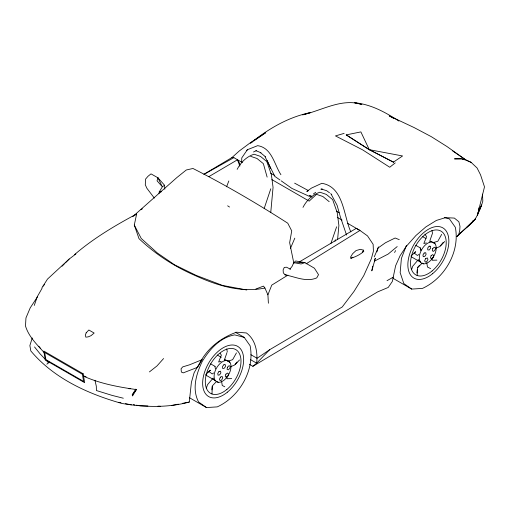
<?xml version="1.0" encoding="UTF-8"?>
<svg xmlns="http://www.w3.org/2000/svg" width="510" height="510" viewBox="0 0 510 510"><rect width="100%" height="100%" fill="white"/><g stroke="black" fill="none" stroke-linecap="round" stroke-linejoin="round"><path stroke-width="0.76" d="M241.676 162.684L241.759 157.928L247.337 149.749L257.69 145.65C272.015 147.913 274.189 164.418 280.921 174.72M211.975 394L212.319 386.35M417.186 275.521L417.531 267.877L422.216 263.071L423.529 263.842M270.733 212.664L273.06 187.419L271.365 174.56L266.8 161.555L260.438 156.372L254.076 154.211C246.617 156.576 240.694 162.448 237.156 169.365M337.582 239.623L338.889 225.426L337.193 212.568L332.628 199.563L326.266 194.38L319.91 192.219C312.451 194.584 306.523 200.455 302.991 207.372M211.86 389.895L212.281 385.955L216.004 381.99M416.906 272.997L417.237 269.841M159.024 193.437L159.216 191.983L162.352 186.781L164.577 185.264L157.941 177.805L151.011 173.872L148.034 176.25L145.567 179.093L145.299 184.805L146.905 188.292L154.339 198.109M32.251 337.945L29.88 345.531L30.817 350.937C53.824 378.394 87.879 393.86 121.705 403.41C144.011 407.209 167.286 408.013 189.293 402.046L191.39 382.392L194.125 372.759L201.775 359.55C209.463 346.647 222.462 337.11 236.557 332.214L246.4 332.953C255.81 339.794 257.799 352.321 256.677 363.203L252.871 366.314L249.486 364.363M478.864 207.799C478.833 221.512 464.655 227.466 456.89 236.608L458.713 234.536L459.682 230.89L459.994 226.351L458.866 221.767L454.378 218.082L445.434 217.662L436.394 220.428L425.875 226.899L415.969 235.473L406.151 246.515L400.038 255.816L395.613 265.767L392.349 281.424L388.231 287.442L377.636 291.892L252.871 366.314M372.74 266.207L371.815 270.861L375.354 258.258L374.678 259.577M268.394 303.233L267.909 294.799L264.907 288.022C240.535 293.154 216.03 285.154 194.029 275.037C173.725 266.15 155.078 253.929 139 238.648L134.289 225.05L136.635 213.97C114.795 225.681 93.266 238.47 74.441 254.707M335.013 241.249L335.344 239.725M264.174 208.501L270.784 188.776M330.901 243.468L336.619 226.791M376.922 251.902L378.407 246.865M206.282 388.435L207.513 384.706L213.161 378.063M411.736 269.21L412.717 266.226L418.372 259.59M34.278 305.439L37.23 296.788L42.037 288.373M224.674 359.225L227.007 352.499M430.147 240L432.48 233.28L431.957 230.431M226.567 186.787L228.824 180.98M406.444 245.412L401.395 258.43L400.165 272.678L403.805 283.522L411.691 289.087L422.465 288.405C444.694 278.275 460.173 251.659 455.322 227.294L449.431 218.911L444.293 217.566M267.909 294.799L271.76 285.122L287.927 275.107M290.483 248.313L294.818 238.144M374.264 256.874L378.037 248.007L385.515 242.722L395.122 238.004L399.26 239.649M394.606 252.52L395.569 250.582M473.127 220.76L472.387 222.124L473.184 220.798M480.152 207.748L481.625 205.007L482.83 201.099L482.473 194.144M236.449 352.856L232.636 359.703L227.785 361.201M441.66 234.377L437.848 241.224L432.99 242.728M83.506 376.15C100.094 383.641 118.441 387.026 136.374 389.576L132.549 395.964L132.249 394.887L135.692 389.136M477.985 212.817L479.585 210.158L481.625 205.007L477.379 215.424L484.5 186.883L480.541 174.822L477.073 167.981L471.093 162.339L465.4 159.636L446.989 146.548L431.262 136.648L414.101 127.564L389.175 115.84L393.994 118.556M362.272 252.208L363.534 250.168L360.36 249.326L356.025 250.582L352.627 253.719L350.606 257.034L350.906 258.283L352.907 257.206M41.896 287.901L47.487 279.104L69.175 259.061L75.888 253.98M37.479 296.814L30.224 307.855L25.953 317.94L25.5 326.056C28.84 336.9 37.166 344.734 44.491 352.958M246.802 150.533L247.337 149.749M132.249 394.887L136.374 389.576M289.903 269.14L292.122 266.316L293.766 262.656L295.711 260.973L304.865 262.631L314.421 268.215L318.514 274.673L316.761 277.893C306.306 282.432 295.469 276.796 285.09 274.865L283.33 272.875L283.12 269.93L284.28 267.399L286.569 267.214L290.515 269.261M236.997 362.055L234.46 365.128L230.966 366.531M443.215 242.346L439.671 246.649L435.476 248.338M163.583 358.549L156.991 365.931L149.424 371.917M43.006 286.206L44.504 284.554M417.492 267.476L419.615 265.213M235.237 364.484L239.502 359.971M440.449 246.005L444.714 241.498M347.578 223.297L359.958 230.45L367.512 235.9L373.135 244.315L373.409 251.226L371.337 258.768L363.764 275.63L354.036 291.382L342.229 306.982L269.611 349.739L256.677 363.203L250.474 359.62M46.863 364.185L48.992 361.998M62.067 266.22L64.254 264.014M65.35 262.918L69.175 259.061M466.752 227.281L475.518 218.866L456.89 236.608M309.009 201.278L316.48 194.342L322.843 196.503L329.199 201.686M205.823 374.487L210.477 370.209L207.615 372.313M411.028 256.014L415.688 251.736L413.999 252.909L417.397 255.472L418.876 254.503M132.651 216.705L176.881 177.55L186.265 170.002L192.965 168.478C225.458 184.996 257.11 203.477 287.761 223.208L291.726 230.89L289.654 242.658L293.913 263.549M203.828 174.312L231.891 157.596L239.324 150.941L249.613 143.272L265.786 132.625L253.789 140.939M397.201 246.572L388.142 254.082L374.327 261.197M395.237 162.881L389.748 167.248L362.623 149.863L335.465 135.909L344.135 133.378M250.608 143.061C268.234 128.979 288.048 117.147 310.399 112.595L302.628 114.846C321.855 110.511 341.789 97.945 361.877 104.448L354.597 102.739C370.897 104.257 385.452 112.276 398.916 121.068M313.395 193.966L315.69 192.302M250.633 143.125L252.526 141.812M133.792 215.921L136.635 213.97M269.611 349.739L257.078 358.281L250.882 354.705M393.401 162.129L402.581 155.971L369.265 149.659L346.233 134.895L360.882 131.899L369.265 149.659L393.401 162.129L369.265 149.659L346.233 134.895M213.665 372.976L212.192 373.951L208.788 371.382M306.108 263.836L359.958 230.45L356.286 228.352L299.3 261.923M208.883 176.619L237.513 159.757L239.4 162.977L239.955 165.234M387.02 280.678L393.236 277.179M141.002 209.629L142.379 208.851M204.701 173.974L233.867 157.647L242.326 162.537M253.489 151.986L256.39 150.667M255.854 289.011L263.504 286.11L264.907 288.022M308.059 190.976L306.784 191.416L311.565 188.043L321.835 183.313C343.88 186.845 343.428 215.755 350.848 231.897M311.1 195.63L309.181 196.28L291.924 188.419L281.22 180.865M426.341 242.907L423.835 243.531L426.583 236.685L424.932 234.135M221.13 361.38L218.624 362.011L221.372 355.158L220.135 353.251M171.43 405.526L178.417 404.162M182.299 403.404L189.293 402.046M320.803 189.178L322.314 188.961M285.09 274.865L286.18 274.775M159.216 191.983L161.332 191.817M189.325 397.653L206.486 407.56L217.254 406.884C239.49 396.755 254.962 370.132 250.117 345.774L244.22 337.384L235.295 332.233M128.947 388.735L130.528 388.684M436.904 260.125L432.231 260.259L432.059 258.066M231.693 378.605L227.02 378.732L226.848 376.539M461.142 158.839L454.461 158.865L461.703 158.795L465.719 159.789M147.906 405.966L140.186 405.801L136.368 405.176M157.941 406.189L160.255 406.24M231.891 157.596L233.867 157.647M133.308 404.672L134.838 404.921M246.795 290.005L222.577 285.441L196.05 275.343L174.611 264.843L157.405 253.036L141.251 238.489L134.289 225.05M260.329 152.566L265.589 156.85M118.779 402.294L121.004 402.747M125.454 403.665L131.389 404.883M123.312 398.221L112.047 395.384L96.409 390.539L96.314 386.229L94.936 380.262M244.22 337.384L234.683 334.892C219.829 337.499 209.521 349.433 202.081 361.717C196.242 374.168 191.754 389.015 198.594 402.001L206.486 407.56M461.907 159.043L464.986 159.853M321.383 189.063L326.61 190.676L329.486 192.78M250.652 156.334L257.008 158.495L263.37 163.678L267.132 177.104M83.965 376.029L86.094 376.807M255.88 150.641L260.992 152.79M465.751 160.057L471.093 162.339M430.625 268.611L427.456 267.017L426.768 262.58M224.782 386.771L222.252 385.49L221.557 381.059M294.627 183.16L308.034 190.396M415.822 245.38L420.348 247.924L421.088 250.117M210.611 363.853L215.143 366.403M422.739 236.697L426.041 238.603M430.006 240.892L435.087 243.825A11.966 6.91 -60 0 1 427.762 262.707A11.966 6.91 -60 0 1 420.431 252.284A11.966 6.91 -60 0 1 435.087 243.825M309.289 195.528L312.012 197.09M336.466 211.185L339.182 212.753M411.181 256.715L420.431 262.051M271.906 179.609L308.365 200.659M337.257 217.343L342.07 220.122M393.165 278.39L411.691 289.087M217.324 355.049L221.289 357.344M224.591 359.25L229.876 362.304A11.966 6.91 -60 0 1 222.551 381.187A11.966 6.91 -60 0 1 215.226 370.764A11.966 6.91 -60 0 1 229.876 362.304M205.766 375.067L215.226 380.53M216.336 381.174L218.318 382.322M270.695 173.234L274.807 175.612M227.638 205.81L229.519 207.028M452.663 150.941L465.4 159.636M275.553 176.868L279.964 179.979M330.633 193.621L331.781 194.463M418.168 260.068L420.138 261.885M212.957 378.547L214.927 380.358M48.807 363.063L40.067 353.825L34.527 346.959M38.76 346.233L40.724 348.661M331.207 194.297L337.11 205.339L340.24 216.495L346.558 235.078M265.06 156.742L275.056 176.798M267.151 160.44L270.593 168.345M237.513 159.757L239.84 166.158M363.534 250.168L363.77 251.379A32.104 17.423 -2.6 0 1 350.906 258.283M226.746 348.91L227.269 351.753M420.183 247.924L420.603 250.404M214.971 366.403L215.392 368.883M164.577 185.264L164.806 189.216M429.86 240.898L429.904 242.014M224.649 359.378L224.693 360.493M227.428 367.213L227.084 369.291L228.321 369.858L229.902 368.354L230.246 366.276L229.009 365.708L227.428 367.213M432.639 248.733L432.289 250.812L433.525 251.385L435.106 249.874L435.457 247.803L434.22 247.229L432.639 248.733M157.941 177.805L157.048 180.814L162.352 186.781L157.941 177.805M225.898 374.181L225.222 376.323L226.198 377.317L227.855 376.157L228.531 374.015L227.549 373.027L225.898 374.181M431.109 255.708L430.434 257.85L431.409 258.838L433.06 257.684L433.736 255.535L432.76 254.547L431.109 255.708M86.152 332.851L85.336 335.178L85.858 337.167L88.236 336.855L91.022 335.663L94.152 333.055L88.848 329.995L86.152 332.851M220.409 377.145L219.434 379.261L220.11 380.626L221.767 379.873L222.742 377.757L222.067 376.393L220.409 377.145M425.62 258.672L424.645 260.788L425.321 262.153L426.972 261.401L427.954 259.284L427.272 257.92L425.62 258.672M202.056 359.709L197.657 367.302L183.23 372.88L181.362 372.045L181.063 368.794L182.733 366.881L189.401 364.86L202.056 359.709M218.956 371.509L217.719 373.505L218.063 375.188L219.644 374.869L220.881 372.867L220.537 371.191L218.956 371.509M424.161 253.036L422.93 255.032L423.274 256.708L424.856 256.39L426.092 254.394L425.742 252.718L424.161 253.036M223.979 364.637L222.545 366.429L222.545 368.347L223.979 368.475L225.42 366.684L225.42 364.765L223.979 364.637M429.19 246.164L427.75 247.949L427.75 249.874L429.19 250.002L430.631 248.211L430.631 246.292L429.19 246.164M304.865 262.631L301.091 263.976L293.766 262.656L304.865 262.631M83.181 373.811L43.784 351.065L45.275 359.945L84.666 382.691L83.181 373.811M82.391 374.27L44.708 352.518L45.894 359.62L83.583 381.378L82.391 374.27M432.62 273.679A29 16.741 -60 0 0 443.598 228.34A29 16.741 -60 0 0 408.861 256.919A29 16.741 -60 0 0 432.62 273.679M432.072 270.995A25.245 14.573 -60 0 0 441.622 231.527A25.245 14.573 -60 0 0 411.385 256.415A25.245 14.573 -60 0 0 432.072 270.995M227.415 392.152A29 16.741 -60 0 0 238.387 346.819A29 16.741 -60 0 0 203.649 375.398A29 16.741 -60 0 0 227.415 392.152M226.861 389.474A25.245 14.573 -60 0 0 236.417 350.007A25.245 14.573 -60 0 0 206.174 374.888A25.245 14.573 -60 0 0 226.861 389.474"/></g></svg>
